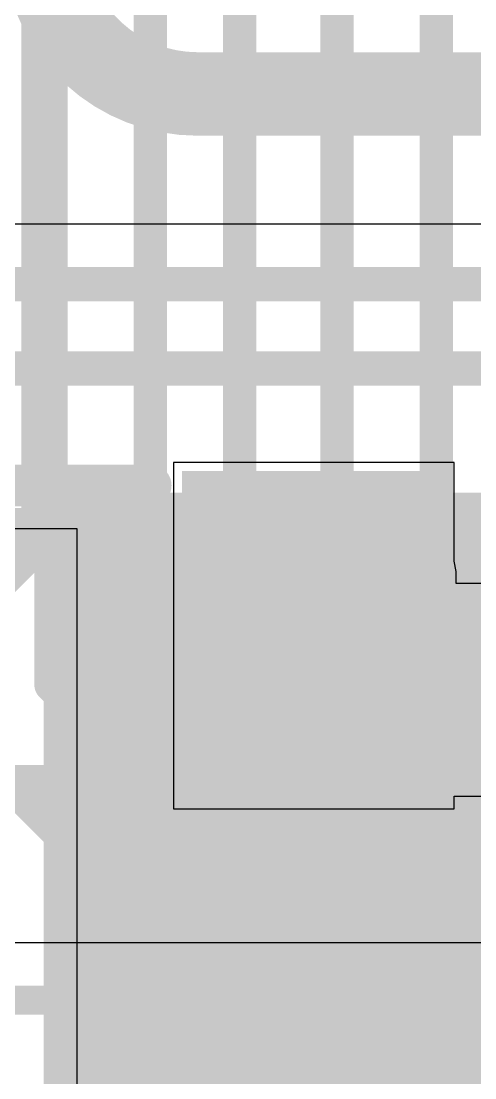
# Model space of a CAD drawing. Header units: inches. Extents: x -6 to 284, y -12 to 154.
# Drawn here: x 30.808 to 32.189, y -2.757 to 0.458 of the extents above; entities that cross this region are included whole.
import ezdxf

# ---------------------------------------------------------------- set-up
doc = ezdxf.new("R2010")
doc.units = ezdxf.units.IN
for name, color, linetype in [('Bottom Layer', 5, 'Continuous'), ('Bottom Overlay', 54, 'Continuous'), ('Bottom Paste', 16, 'Continuous'), ('Bottom Solder', 6, 'Continuous'), ('Signal L1', 76, 'Continuous'), ('Signal L2', 6, 'Continuous'), ('Top Layer', 1, 'Continuous'), ('Top Overlay', 2, 'Continuous'), ('Top Paste', 8, 'Continuous'), ('Top Solder', 216, 'Continuous')]:
    doc.layers.add(name, color=color, linetype=linetype)

# ---------------------------------------------------------------- blocks, each defined once
blk = doc.blocks.new('IND_0603__1608_M_______54')
at = {"layer": 'Top Layer'}
for points in [[(-1, 0.4), (-0.4, 0.4), (-0.4, -0.4), (-1, -0.4)], [(0.4, 0.4), (1, 0.4), (1, -0.4), (0.4, -0.4)]]:
    blk.add_hatch(color=1, dxfattribs=at).paths.add_polyline_path(points)
at = {"layer": 'Top Paste'}
for points in [[(-1, 0.4), (-0.4, 0.4), (-0.4, -0.4), (-1, -0.4)], [(0.4, 0.4), (1, 0.4), (1, -0.4), (0.4, -0.4)]]:
    blk.add_hatch(color=8, dxfattribs=at).paths.add_polyline_path(points)
at = {"layer": 'Top Solder'}
for points in [[(-1.1016, 0.5016), (-0.2984, 0.5016), (-0.2984, -0.5016), (-1.1016, -0.5016)], [(0.2984, 0.5016), (1.1016, 0.5016), (1.1016, -0.5016), (0.2984, -0.5016)]]:
    blk.add_hatch(color=216, dxfattribs=at).paths.add_polyline_path(points)
at = {"layer": 'Top Overlay'}
for points in [[(0.2286, 0.4572, 0.127, 0.127, 0), (-0.2032, 0.4572, 0.127, 0.127, 0)], [(0.2286, -0.4572, 0.127, 0.127, 0), (-0.2032, -0.4572, 0.127, 0.127, 0)]]:
    blk.add_lwpolyline(points, format="xyseb", dxfattribs=at)
for points in [[(-0.235, 0.4572, 0.0635, 0.0635, 1), (-0.1715, 0.4572, 0.0635, 0.0635, 1)], [(0.1968, 0.4572, 0.0635, 0.0635, 1), (0.2603, 0.4572, 0.0635, 0.0635, 1)], [(-0.235, -0.4572, 0.0635, 0.0635, 1), (-0.1715, -0.4572, 0.0635, 0.0635, 1)], [(0.1968, -0.4572, 0.0635, 0.0635, 1), (0.2603, -0.4572, 0.0635, 0.0635, 1)]]:
    blk.add_lwpolyline(points, format="xyseb", close=True, dxfattribs=at)
blk = doc.blocks.new('SWPA3015S2R2MT_B_239')
at = {"layer": 'Bottom Layer'}
blk.add_hatch(color=5, dxfattribs=at).paths.add_polyline_path([(-1.9, 1.66), (-0.4, 1.66), (-0.4, -1.66), (-1.9, -1.66)])
at = {"layer": 'Bottom Paste'}
blk.add_hatch(color=16, dxfattribs=at).paths.add_polyline_path([(-1.9, 1.66), (-0.4, 1.66), (-0.4, -1.66), (-1.9, -1.66)])
at = {"layer": 'Bottom Solder'}
blk.add_hatch(color=6, dxfattribs=at).paths.add_polyline_path([(-2.0016, 1.7616), (-0.2984, 1.7616), (-0.2984, -1.7616), (-2.0016, -1.7616)])
at = {"layer": 'Bottom Overlay'}
for points in [[(-1.6256, -1.4986, 0.127, 0.127, 0), (-1.6256, -1.651, 0.127, 0.127, 0)], [(1.6256, -1.651, 0.127, 0.127, 0), (-1.6256, -1.651, 0.127, 0.127, 0)]]:
    blk.add_lwpolyline(points, format="xyseb", dxfattribs=at)
for points in [[(-1.6574, -1.4986, 0.0635, 0.0635, 1), (-1.5938, -1.4986, 0.0635, 0.0635, 1)], [(-1.6574, -1.651, 0.0635, 0.0635, 1), (-1.5939, -1.651, 0.0635, 0.0635, 1)], [(-1.6574, -1.651, 0.0635, 0.0635, 1), (-1.5939, -1.651, 0.0635, 0.0635, 1)]]:
    blk.add_lwpolyline(points, format="xyseb", close=True, dxfattribs=at)

msp = doc.modelspace()

# ---------------------------------------------------------------- hatches: boundary and pattern name
at = {"layer": 'Bottom Layer'}
for points in [[(30.8992, -4.4856), (32.4787, -4.4856), (32.4787, -1.0869), (30.8992, -1.0869)], [(31.3811, -6.377), (32.2501, -6.377), (32.2501, -1.0779), (31.3811, -1.0779)]]:
    msp.add_hatch(color=5, dxfattribs=at).paths.add_polyline_path(points)

# ---------------------------------------------------------------- linework, layer by layer
for p, q in [((32.5305, -0.1598), (30.7555, -0.1598)), ((30.9787, -1.0869), (30.1542, -1.0869)), ((30.9787, -4.6231), (30.9787, -1.0869))]:
    msp.add_line(p, q, dxfattribs=at)
for points in [[(31.3447, 0.2365, 0.254, 0.254, -0.414214), (30.8784, 0.7029, 0.254, 0.254, 0)], [(31.3447, 0.2365, 0.254, 0.254, 0), (33.5514, 0.2365, 0.254, 0.254, 0)], [(30.7555, -0.3423, 0.1041, 0.1041, 0), (32.6848, -0.3423, 0.1041, 0.1041, 0)], [(30.7555, -0.5989, 0.1041, 0.1041, 0), (32.6848, -0.5989, 0.1041, 0.1041, 0)]]:
    msp.add_lwpolyline(points, format="xyseb", dxfattribs=at)
msp.add_lwpolyline([(31.2812, 0.2365, 0.127, 0.127, 1), (31.4082, 0.2365, 0.127, 0.127, 1)], format="xyseb", close=True, dxfattribs=at)
msp.add_lwpolyline([(31.2812, 0.2365, 0.127, 0.127, 1), (31.4082, 0.2365, 0.127, 0.127, 1)], format="xyseb", close=True, dxfattribs=at)
at = {"layer": 'Signal L1'}
for points in [[(32.0721, -1.0236, 0.1016, 0.1016, 0), (32.0721, 6.7555, 0.1016, 0.1016, 0)], [(31.7697, -1.1489, 0.1016, 0.1016, 0), (31.7697, 6.6733, 0.1016, 0.1016, 0)], [(31.4738, -1.2673, 0.1016, 0.1016, 0), (31.4738, 6.5886, 0.1016, 0.1016, 0)], [(31.2016, -1.436, 0.1016, 0.1016, 0), (31.2016, 6.4476, 0.1016, 0.1016, 0)], [(30.8992, -1.5613, 0.1016, 0.1016, 0), (30.8992, 6.3394, 0.1016, 0.1016, 0)], [(32.0721, -1.0236, 0.1016, 0.1016, 0), (32.935, -1.8865, 0.1016, 0.1016, 0)], [(31.7697, -1.1489, 0.1016, 0.1016, 0), (32.7838, -2.163, 0.1016, 0.1016, 0)], [(31.4738, -1.2673, 0.1016, 0.1016, 0), (32.6329, -2.4264, 0.1016, 0.1016, 0)], [(31.2016, -1.436, 0.1016, 0.1016, 0), (32.4597, -2.6942, 0.1016, 0.1016, 0)], [(30.8992, -1.5613, 0.1016, 0.1016, 0), (32.2998, -2.962, 0.1016, 0.1016, 0)], [(30.5968, -1.6866, 0.1016, 0.1016, 0), (32.1443, -3.2341, 0.1016, 0.1016, 0)]]:
    msp.add_lwpolyline(points, format="xyseb", dxfattribs=at)
for points in [[(32.0467, -1.0236, 0.0508, 0.0508, 1), (32.0975, -1.0236, 0.0508, 0.0508, 1)], [(32.0467, -1.0236, 0.0508, 0.0508, 1), (32.0975, -1.0236, 0.0508, 0.0508, 1)], [(31.7443, -1.1489, 0.0508, 0.0508, 1), (31.7951, -1.1489, 0.0508, 0.0508, 1)], [(31.7443, -1.1489, 0.0508, 0.0508, 1), (31.7951, -1.1489, 0.0508, 0.0508, 1)], [(31.4484, -1.2673, 0.0508, 0.0508, 1), (31.4992, -1.2673, 0.0508, 0.0508, 1)], [(31.4484, -1.2673, 0.0508, 0.0508, 1), (31.4992, -1.2673, 0.0508, 0.0508, 1)], [(31.1762, -1.436, 0.0508, 0.0508, 1), (31.227, -1.436, 0.0508, 0.0508, 1)], [(31.1762, -1.436, 0.0508, 0.0508, 1), (31.227, -1.436, 0.0508, 0.0508, 1)], [(30.8738, -1.5613, 0.0508, 0.0508, 1), (30.9246, -1.5613, 0.0508, 0.0508, 1)], [(30.8738, -1.5613, 0.0508, 0.0508, 1), (30.9246, -1.5613, 0.0508, 0.0508, 1)]]:
    msp.add_lwpolyline(points, format="xyseb", close=True, dxfattribs=at)
at = {"layer": 'Signal L2'}
for points in [[(30.8596, -1.1377, 0.1016, 0.1016, 0), (30.8596, 1.9936, 0.1016, 0.1016, 0)], [(30.3577, -1.6395, 0.1016, 0.1016, 0), (30.8596, -1.1377, 0.1016, 0.1016, 0)]]:
    msp.add_lwpolyline(points, format="xyseb", dxfattribs=at)
msp.add_lwpolyline([(30.8342, -1.1377, 0.0508, 0.0508, 1), (30.885, -1.1377, 0.0508, 0.0508, 1)], format="xyseb", close=True, dxfattribs=at)
msp.add_lwpolyline([(30.8342, -1.1377, 0.0508, 0.0508, 1), (30.885, -1.1377, 0.0508, 0.0508, 1)], format="xyseb", close=True, dxfattribs=at)
at = {"layer": 'Top Layer'}
for p, q in [((32.1262, -0.8848), (31.2722, -0.8848)), ((31.2722, -0.8848), (31.2722, -1.9388)), ((32.1262, -1.1852), (32.1262, -0.8848)), ((32.1324, -1.2165), (32.1262, -1.1852)), ((32.1324, -1.2526), (32.1324, -1.2165)), ((34.2308, -1.2526), (32.1324, -1.2526)), ((32.1262, -1.9388), (32.1262, -1.9)), ((32.1262, -1.9), (34.3649, -1.9)), ((31.2722, -1.9388), (32.1262, -1.9388)), ((33.4627, -2.3457), (30.2928, -2.3457))]:
    msp.add_line(p, q, dxfattribs=at)
for points in [[(31.8087, -1.3531, 0.381, 0.381, 0), (31.8087, -1.2165, 0.381, 0.381, 0)], [(31.6992, -1.4118, 0.381, 0.381, 0), (31.8637, -1.5763, 0.381, 0.381, 0)], [(31.8637, -1.5763, 0.381, 0.381, 0), (34.3649, -1.5763, 0.381, 0.381, 0)], [(30.0203, -2.5205, 0.0889, 0.0889, 0), (33.4627, -2.5205, 0.0889, 0.0889, 0)]]:
    msp.add_lwpolyline(points, format="xyseb", dxfattribs=at)
for points in [[(31.7135, -1.2165, 0.1905, 0.1905, 1), (31.904, -1.2165, 0.1905, 0.1905, 1)], [(31.7135, -1.3531, 0.1905, 0.1905, 1), (31.904, -1.3531, 0.1905, 0.1905, 1)], [(31.604, -1.4118, 0.1905, 0.1905, 1), (31.7945, -1.4118, 0.1905, 0.1905, 1)], [(31.7685, -1.5763, 0.1905, 0.1905, 1), (31.959, -1.5763, 0.1905, 0.1905, 1)], [(31.7685, -1.5763, 0.1905, 0.1905, 1), (31.959, -1.5763, 0.1905, 0.1905, 1)]]:
    msp.add_lwpolyline(points, format="xyseb", close=True, dxfattribs=at)

# ---------------------------------------------------------------- block references
at = {"rotation": 180}
for name, p in [('IND_0603__1608_M_______54', (30.9992, -1.4118)), ('SWPA3015S2R2MT_B_239', (30.5787, -2.7379))]:
    msp.add_blockref(name, p, dxfattribs=at)

doc.saveas('drawing.dxf')
